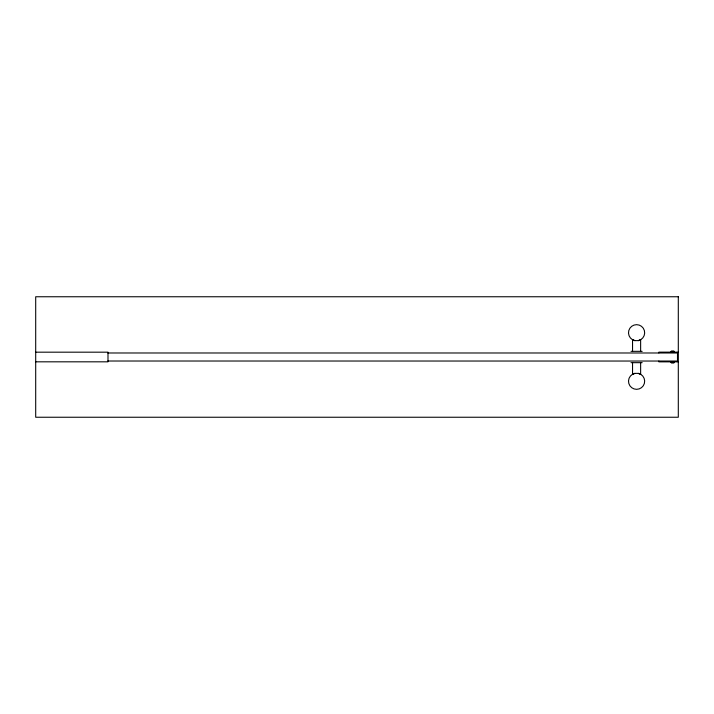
<?xml version="1.0" encoding="UTF-8"?>
<svg xmlns="http://www.w3.org/2000/svg" width="714" height="714" viewBox="0 0 714 714"><rect width="100%" height="100%" fill="white"/><g stroke="black" fill="none" stroke-linecap="round" stroke-linejoin="round"><path stroke-width="1.07" d="M632.542 351.333L632.542 339.543L634.791 340.623L638.387 340.623L640.636 339.543L640.636 351.333M640.636 362.667L640.636 374.457L638.387 373.377L634.791 373.377L632.542 374.457L632.542 362.667M671.098 351.35L674.257 351.35L671.098 351.368M671.428 352.154L673.927 352.163M671.41 351.359L673.837 351.342M671.392 361.819L674.257 361.837L673.409 361.855M671.098 362.632L674.257 362.65L671.098 362.65M631.024 351.333L642.154 351.333M35.7 352.18L107.992 352.18L107.992 361.819L35.7 361.819M678.3 352.154L658.879 352.154L658.879 352.957M107.85 352.984L677.497 352.984L677.488 361.043L107.85 361.016M678.3 361.846L658.879 361.846L658.879 361.043M631.024 362.667L642.154 362.667M671.41 362.641L673.837 362.658M634.791 340.632A8.086 8.086 0 0 1 629.909 328.19A8.086 8.086 0 0 1 643.269 328.19A8.086 8.086 0 0 1 638.387 340.632M638.387 373.368A8.086 8.086 0 0 1 643.269 385.801A8.086 8.086 0 0 1 629.909 385.801A8.086 8.086 0 0 1 634.791 373.368M678.3 296.756L35.7 296.756L35.7 417.244L678.3 417.244L678.3 296.756"/></g></svg>
